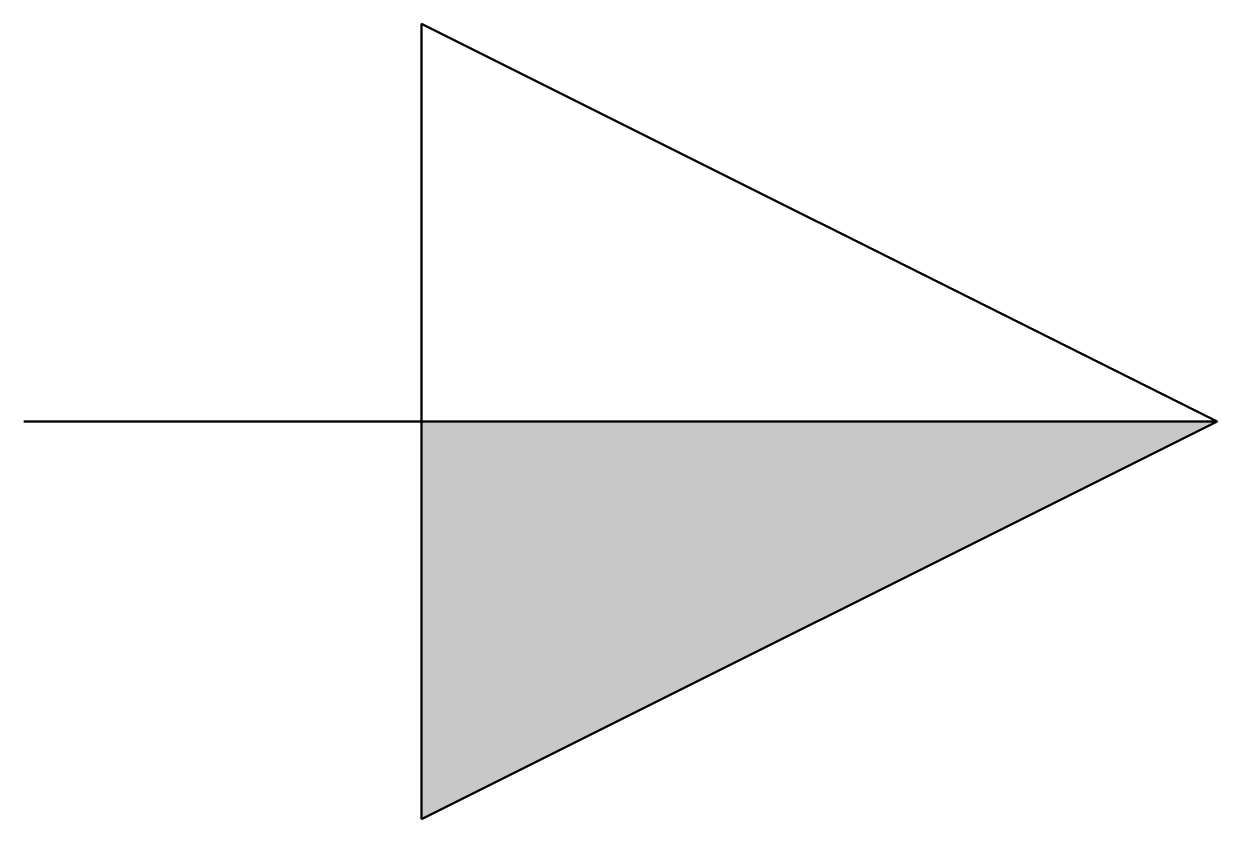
# Model space of a CAD drawing. Extents: x 0 to 0.3, y -0.1 to 0.1.
import ezdxf

# ---------------------------------------------------------------- set-up
doc = ezdxf.new("R2010")
doc.units = 0
doc.header["$LTSCALE"] = 35
doc.header["$MEASUREMENT"] = 0
doc.layers.add('Eletrico', color=5, linetype='CONTINUOUS')

msp = doc.modelspace()

# ---------------------------------------------------------------- hatches: boundary and pattern name
at = {"layer": 'Eletrico', "lineweight": 50}
msp.add_hatch(color=256, dxfattribs=at).paths.add_polyline_path([(0.3, 0), (0.1, 0), (0.1, -0.1)])

# ---------------------------------------------------------------- linework, layer by layer
for points in [[(0.1, -0.1), (0.1, 0.1), (0.3, 0), (0.1, -0.1)], [(0.1, 0), (0, 0)], [(0.1, 0), (0.3, 0)]]:
    msp.add_lwpolyline(points, dxfattribs=at)

doc.saveas('drawing.dxf')
